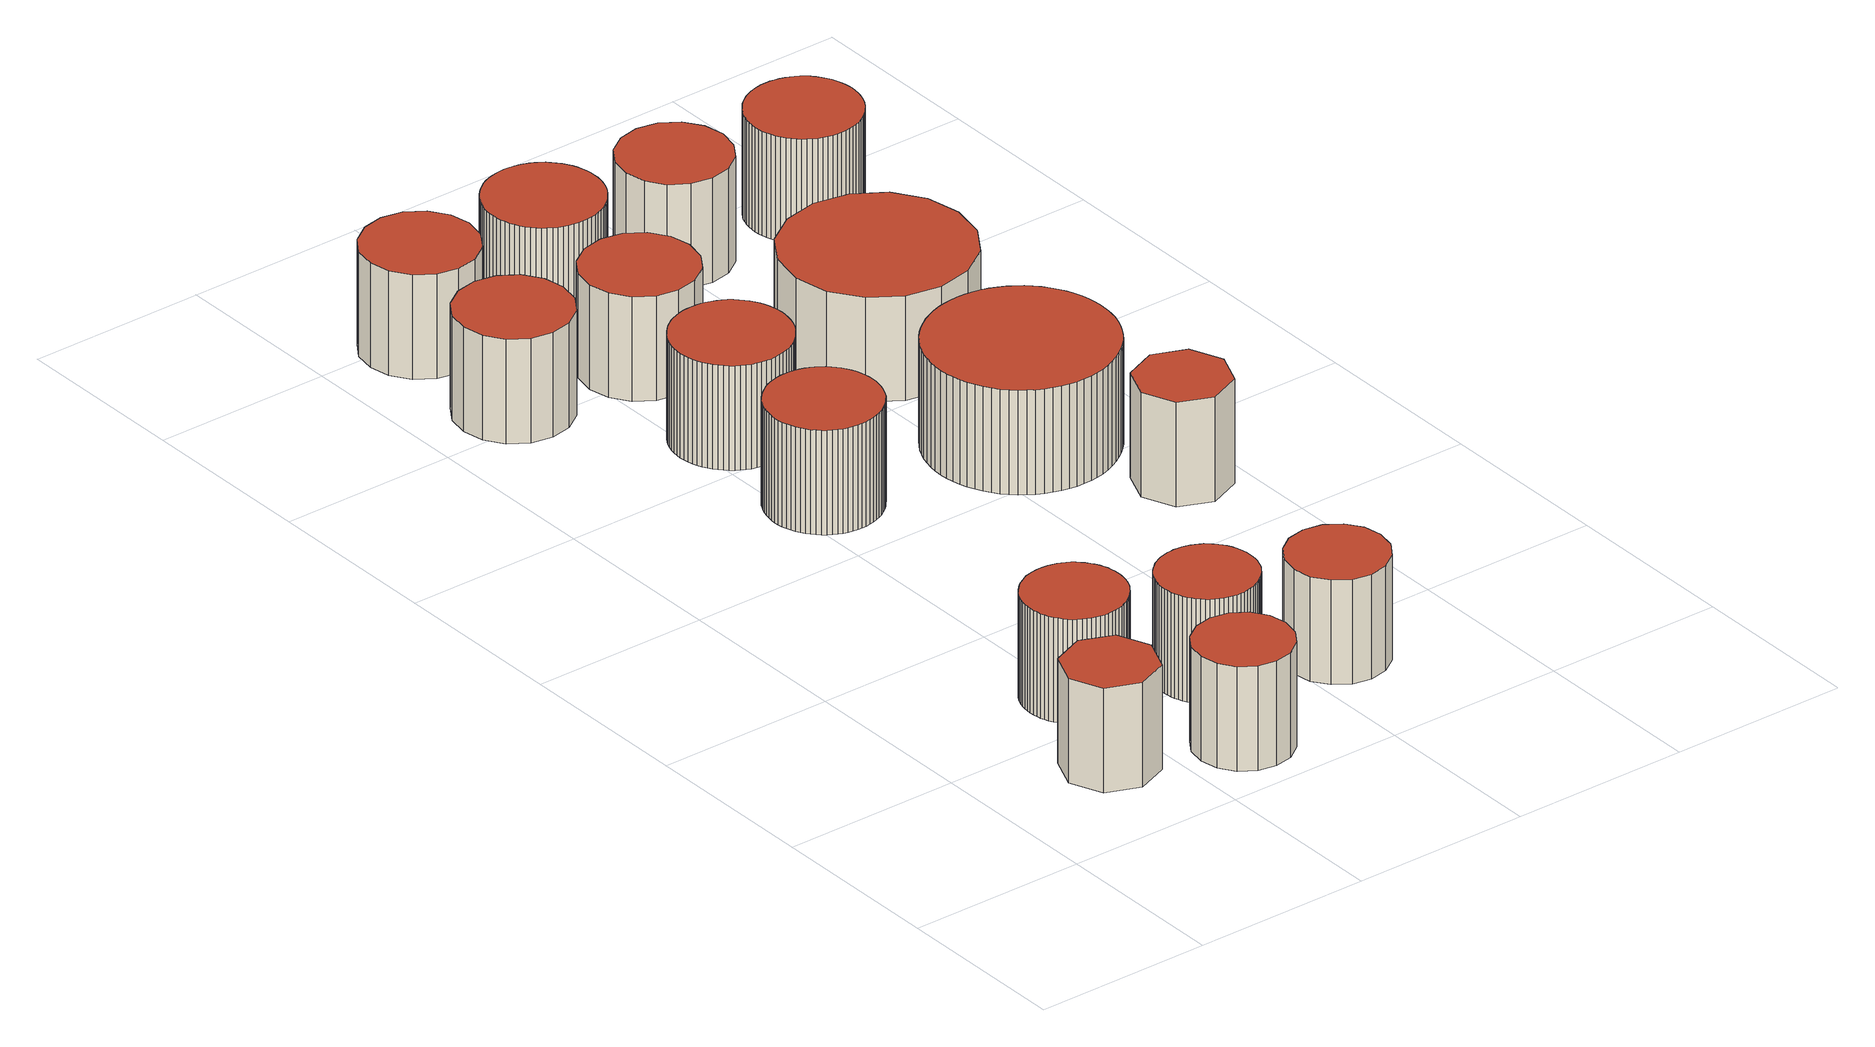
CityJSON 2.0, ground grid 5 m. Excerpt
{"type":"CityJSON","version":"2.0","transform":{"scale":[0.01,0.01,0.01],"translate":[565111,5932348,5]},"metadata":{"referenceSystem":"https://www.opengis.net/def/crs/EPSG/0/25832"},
"CityObjects":{
"building1":{"type":"Building","attributes":{"Gemeindeschluessel":"02000000","Geometrietyp2DReferenz":"3000","function":"51003_1205","roofType":"1000","measuredHeight":3},"geometry":[{"type":"MultiSurface","lod":"2","boundaries":[[[0,1,2,3,4,5,6,7]],[[8,9,10,11,12,13,14,15]],[[15,14,1,0]],[[14,13,2,1]],[[13,12,3,2]],[[12,11,4,3]],[[11,10,5,4]],[[10,9,6,5]],[[9,8,7,6]],[[8,15,0,7]]],"semantics":{"surfaces":[{"type":"GroundSurface"},{"type":"RoofSurface"},{"type":"WallSurface"}],"values":[0,1,2,2,2,2,2,2,2,2]}}]},
"building2":{"type":"Building","attributes":{"Gemeindeschluessel":"02000000","Geometrietyp2DReferenz":"3000","function":"51003_1205","roofType":"1000","measuredHeight":3},"geometry":[{"type":"MultiSurface","lod":"2","boundaries":[[[16,17,18,19,20,21,22,23,24,25,26,27,28,29,30,31,32,33,34,35,36,37,38,39,40,41,42,43,44,45,46,47,48,49,50,51,52,53,54,55,56,57,58,59,60,61,62,63,64,65,66,67,68,69,70,71,72,73,74,75,76,77,78,79,80,81,82,83,84,85,86,87]],[[88,89,90,91,92,93,94,95,96,97,98,99,100,101,102,103,104,105,106,107,108,109,110,111,112,113,114,115,116,117,118,119,120,121,122,123,124,125,126,127,128,129,130,131,132,133,134,135,136,137,138,139,140,141,142,143,144,145,146,147,148,149,150,151,152,153,154,155,156,157,158,159]],[[159,158,17,16]],[[158,157,18,17]],[[157,156,19,18]],[[156,155,20,19]],[[155,154,21,20]],[[154,153,22,21]],[[153,152,23,22]],[[152,151,24,23]],[[151,150,25,24]],[[150,149,26,25]],[[149,148,27,26]],[[148,147,28,27]],[[147,146,29,28]],[[146,145,30,29]],[[145,144,31,30]],[[144,143,32,31]],[[143,142,33,32]],[[142,141,34,33]],[[141,140,35,34]],[[140,139,36,35]],[[139,138,37,36]],[[138,137,38,37]],[[137,136,39,38]],[[136,135,40,39]],[[135,134,41,40]],[[134,133,42,41]],[[133,132,43,42]],[[132,131,44,43]],[[131,130,45,44]],[[130,129,46,45]],[[129,128,47,46]],[[128,127,48,47]],[[127,126,49,48]],[[126,125,50,49]],[[125,124,51,50]],[[124,123,52,51]],[[123,122,53,52]],[[122,121,54,53]],[[121,120,55,54]],[[120,119,56,55]],[[119,118,57,56]],[[118,117,58,57]],[[117,116,59,58]],[[116,115,60,59]],[[115,114,61,60]],[[114,113,62,61]],[[113,112,63,62]],[[112,111,64,63]],[[111,110,65,64]],[[110,109,66,65]],[[109,108,67,66]],[[108,107,68,67]],[[107,106,69,68]],[[106,105,70,69]],[[105,104,71,70]],[[104,103,72,71]],[[103,102,73,72]],[[102,101,74,73]],[[101,100,75,74]],[[100,99,76,75]],[[99,98,77,76]],[[98,97,78,77]],[[97,96,79,78]],[[96,95,80,79]],[[95,94,81,80]],[[94,93,82,81]],[[93,92,83,82]],[[92,91,84,83]],[[91,90,85,84]],[[90,89,86,85]],[[89,88,87,86]],[[88,159,16,87]]],"semantics":{"surfaces":[{"type":"GroundSurface"},{"type":"RoofSurface"},{"type":"WallSurface"}],"values":[0,1,2,2,2,2,2,2,2,2,2,2,2,2,2,2,2,2,2,2,2,2,2,2,2,2,2,2,2,2,2,2,2,2,2,2,2,2,2,2,2,2,2,2,2,2,2,2,2,2,2,2,2,2,2,2,2,2,2,2,2,2,2,2,2,2,2,2,2,2,2,2,2,2]}}]},
"building3":{"type":"Building","attributes":{"Gemeindeschluessel":"02000000","Geometrietyp2DReferenz":"3000","function":"51003_1205","roofType":"1000","measuredHeight":3},"geometry":[{"type":"MultiSurface","lod":"2","boundaries":[[[160,161,162,163,164,165,166,167,168,169,170,171,172,173,174,175]],[[176,177,178,179,180,181,182,183,184,185,186,187,188,189,190,191]],[[191,190,161,160]],[[190,189,162,161]],[[189,188,163,162]],[[188,187,164,163]],[[187,186,165,164]],[[186,185,166,165]],[[185,184,167,166]],[[184,183,168,167]],[[183,182,169,168]],[[182,181,170,169]],[[181,180,171,170]],[[180,179,172,171]],[[179,178,173,172]],[[178,177,174,173]],[[177,176,175,174]],[[176,191,160,175]]],"semantics":{"surfaces":[{"type":"GroundSurface"},{"type":"RoofSurface"},{"type":"WallSurface"}],"values":[0,1,2,2,2,2,2,2,2,2,2,2,2,2,2,2,2,2]}}]},
"building4":{"type":"Building","attributes":{"Gemeindeschluessel":"02000000","Geometrietyp2DReferenz":"3000","function":"51003_1205","roofType":"1000","measuredHeight":3},"geometry":[{"type":"MultiSurface","lod":"2","boundaries":[[[192,193,194,195,196,197,198,199,200,201,202,203,204,205,206,207,208,209,210,211,212,213,214,215,216,217,218,219,220,221,222,223,224,225,226,227,228,229,230,231,232,233,234,235,236,237,238,239,240,241,242,243,244,245,246,247,248,249,250,251,252,253,254,255,256,257,258,259,260,261,262,263]],[[264,265,266,267,268,269,270,271,272,273,274,275,276,277,278,279,280,281,282,283,284,285,286,287,288,289,290,291,292,293,294,295,296,297,298,299,300,301,302,303,304,305,306,307,308,309,310,311,312,313,314,315,316,317,318,319,320,321,322,323,324,325,326,327,328,329,330,331,332,333,334,335]],[[335,334,193,192]],[[334,333,194,193]],[[333,332,195,194]],[[332,331,196,195]],[[331,330,197,196]],[[330,329,198,197]],[[329,328,199,198]],[[328,327,200,199]],[[327,326,201,200]],[[326,325,202,201]],[[325,324,203,202]],[[324,323,204,203]],[[323,322,205,204]],[[322,321,206,205]],[[321,320,207,206]],[[320,319,208,207]],[[319,318,209,208]],[[318,317,210,209]],[[317,316,211,210]],[[316,315,212,211]],[[315,314,213,212]],[[314,313,214,213]],[[313,312,215,214]],[[312,311,216,215]],[[311,310,217,216]],[[310,309,218,217]],[[309,308,219,218]],[[308,307,220,219]],[[307,306,221,220]],[[306,305,222,221]],[[305,304,223,222]],[[304,303,224,223]],[[303,302,225,224]],[[302,301,226,225]],[[301,300,227,226]],[[300,299,228,227]],[[299,298,229,228]],[[298,297,230,229]],[[297,296,231,230]],[[296,295,232,231]],[[295,294,233,232]],[[294,293,234,233]],[[293,292,235,234]],[[292,291,236,235]],[[291,290,237,236]],[[290,289,238,237]],[[289,288,239,238]],[[288,287,240,239]],[[287,286,241,240]],[[286,285,242,241]],[[285,284,243,242]],[[284,283,244,243]],[[283,282,245,244]],[[282,281,246,245]],[[281,280,247,246]],[[280,279,248,247]],[[279,278,249,248]],[[278,277,250,249]],[[277,276,251,250]],[[276,275,252,251]],[[275,274,253,252]],[[274,273,254,253]],[[273,272,255,254]],[[272,271,256,255]],[[271,270,257,256]],[[270,269,258,257]],[[269,268,259,258]],[[268,267,260,259]],[[267,266,261,260]],[[266,265,262,261]],[[265,264,263,262]],[[264,335,192,263]]],"semantics":{"surfaces":[{"type":"GroundSurface"},{"type":"RoofSurface"},{"type":"WallSurface"}],"values":[0,1,2,2,2,2,2,2,2,2,2,2,2,2,2,2,2,2,2,2,2,2,2,2,2,2,2,2,2,2,2,2,2,2,2,2,2,2,2,2,2,2,2,2,2,2,2,2,2,2,2,2,2,2,2,2,2,2,2,2,2,2,2,2,2,2,2,2,2,2,2,2,2,2]}}]},
"building5":{"type":"Building","attributes":{"Gemeindeschluessel":"02000000","Geometrietyp2DReferenz":"3000","function":"51003_1205","roofType":"1000","measuredHeight":3},"geometry":[{"type":"MultiSurface","lod":"2","boundaries":[[[336,337,338,339,340,341,342,343,344,345,346,347,348,349,350,351]],[[352,353,354,355,356,357,358,359,360,361,362,363,364,365,366,367]],[[367,366,337,336]],[[366,365,338,337]],[[365,364,339,338]],[[364,363,340,339]],[[363,362,341,340]],[[362,361,342,341]],[[361,360,343,342]],[[360,359,344,343]],[[359,358,345,344]],[[358,357,346,345]],[[357,356,347,346]],[[356,355,348,347]],[[355,354,349,348]],[[354,353,350,349]],[[353,352,351,350]],[[352,367,336,351]]],"semantics":{"surfaces":[{"type":"GroundSurface"},{"type":"RoofSurface"},{"type":"WallSurface"}],"values":[0,1,2,2,2,2,2,2,2,2,2,2,2,2,2,2,2,2]}}]},
"building6":{"type":"Building","attributes":{"Gemeindeschluessel":"02000000","Geometrietyp2DReferenz":"3000","function":"51003_1205","roofType":"1000","measuredHeight":3},"geometry":[{"type":"MultiSurface","lod":"2","boundaries":[[[368,369,370,371,372,373,374,375,376,377,378,379,380,381,382,383,384,385,386,387,388,389,390,391,392,393,394,395,396,397,398,399,400,401,402,403,404,405,406,407,408,409,410,411,412,413,414,415,416,417,418,419,420,421,422,423,424,425,426,427,428,429,430,431,432,433,434,435,436,437,438,439]],[[440,441,442,443,444,445,446,447,448,449,450,451,452,453,454,455,456,457,458,459,460,461,462,463,464,465,466,467,468,469,470,471,472,473,474,475,476,477,478,479,480,481,482,483,484,485,486,487,488,489,490,491,492,493,494,495,496,497,498,499,500,501,502,503,504,505,506,507,508,509,510,511]],[[511,510,369,368]],[[510,509,370,369]],[[509,508,371,370]],[[508,507,372,371]],[[507,506,373,372]],[[506,505,374,373]],[[505,504,375,374]],[[504,503,376,375]],[[503,502,377,376]],[[502,501,378,377]],[[501,500,379,378]],[[500,499,380,379]],[[499,498,381,380]],[[498,497,382,381]],[[497,496,383,382]],[[496,495,384,383]],[[495,494,385,384]],[[494,493,386,385]],[[493,492,387,386]],[[492,491,388,387]],[[491,490,389,388]],[[490,489,390,389]],[[489,488,391,390]],[[488,487,392,391]],[[487,486,393,392]],[[486,485,394,393]],[[485,484,395,394]],[[484,483,396,395]],[[483,482,397,396]],[[482,481,398,397]],[[481,480,399,398]],[[480,479,400,399]],[[479,478,401,400]],[[478,477,402,401]],[[477,476,403,402]],[[476,475,404,403]],[[475,474,405,404]],[[474,473,406,405]],[[473,472,407,406]],[[472,471,408,407]],[[471,470,409,408]],[[470,469,410,409]],[[469,468,411,410]],[[468,467,412,411]],[[467,466,413,412]],[[466,465,414,413]],[[465,464,415,414]],[[464,463,416,415]],[[463,462,417,416]],[[462,461,418,417]],[[461,460,419,418]],[[460,459,420,419]],[[459,458,421,420]],[[458,457,422,421]],[[457,456,423,422]],[[456,455,424,423]],[[455,454,425,424]],[[454,453,426,425]],[[453,452,427,426]],[[452,451,428,427]],[[451,450,429,428]],[[450,449,430,429]],[[449,448,431,430]],[[448,447,432,431]],[[447,446,433,432]],[[446,445,434,433]],[[445,444,435,434]],[[444,443,436,435]],[[443,442,437,436]],[[442,441,438,437]],[[441,440,439,438]],[[440,511,368,439]]],"semantics":{"surfaces":[{"type":"GroundSurface"},{"type":"RoofSurface"},{"type":"WallSurface"}],"values":[0,1,2,2,2,2,2,2,2,2,2,2,2,2,2,2,2,2,2,2,2,2,2,2,2,2,2,2,2,2,2,2,2,2,2,2,2,2,2,2,2,2,2,2,2,2,2,2,2,2,2,2,2,2,2,2,2,2,2,2,2,2,2,2,2,2,2,2,2,2,2,2,2,2]}}]},
"building7":{"type":"Building","attributes":{"Gemeindeschluessel":"02000000","Geometrietyp2DReferenz":"3000","function":"51003_1205","roofType":"1000","measuredHeight":3},"geometry":[{"type":"MultiSurface","lod":"2","boundaries":[[[512,513,514,515,516,517,518,519,520,521,522,523,524,525,526,527]],[[528,529,530,531,532,533,534,535,536,537,538,539,540,541,542,543]],[[543,542,513,512]],[[542,541,514,513]],[[541,540,515,514]],[[540,539,516,515]],[[539,538,517,516]],[[538,537,518,517]],[[537,536,519,518]],[[536,535,520,519]],[[535,534,521,520]],[[534,533,522,521]],[[533,532,523,522]],[[532,531,524,523]],[[531,530,525,524]],[[530,529,526,525]],[[529,528,527,526]],[[528,543,512,527]]],"semantics":{"surfaces":[{"type":"GroundSurface"},{"type":"RoofSurface"},{"type":"WallSurface"}],"values":[0,1,2,2,2,2,2,2,2,2,2,2,2,2,2,2,2,2]}}]},
"building8":{"type":"Building","attributes":{"Gemeindeschluessel":"02000000","Geometrietyp2DReferenz":"3000","function":"51003_1205","roofType":"1000","measuredHeight":3},"geometry":[{"type":"MultiSurface","lod":"2","boundaries":[[[544,545,546,547,548,549,550,551,552,553,554,555,556,557,558,559,560,561,562,563,564,565,566,567,568,569,570,571,572,573,574,575,576,577,578,579,580,581,582,583,584,585,586,587,588,589,590,591,592,593,594,595,596,597,598,599,600,601,602,603,604,605,606,607,608,609,610,611,612,613,614,615]],[[616,617,618,619,620,621,622,623,624,625,626,627,628,629,630,631,632,633,634,635,636,637,638,639,640,641,642,643,644,645,646,647,648,649,650,651,652,653,654,655,656,657,658,659,660,661,662,663,664,665,666,667,668,669,670,671,672,673,674,675,676,677,678,679,680,681,682,683,684,685,686,687]],[[687,686,545,544]],[[686,685,546,545]],[[685,684,547,546]],[[684,683,548,547]],[[683,682,549,548]],[[682,681,550,549]],[[681,680,551,550]],[[680,679,552,551]],[[679,678,553,552]],[[678,677,554,553]],[[677,676,555,554]],[[676,675,556,555]],[[675,674,557,556]],[[674,673,558,557]],[[673,672,559,558]],[[672,671,560,559]],[[671,670,561,560]],[[670,669,562,561]],[[669,668,563,562]],[[668,667,564,563]],[[667,666,565,564]],[[666,665,566,565]],[[665,664,567,566]],[[664,663,568,567]],[[663,662,569,568]],[[662,661,570,569]],[[661,660,571,570]],[[660,659,572,571]],[[659,658,573,572]],[[658,657,574,573]],[[657,656,575,574]],[[656,655,576,575]],[[655,654,577,576]],[[654,653,578,577]],[[653,652,579,578]],[[652,651,580,579]],[[651,650,581,580]],[[650,649,582,581]],[[649,648,583,582]],[[648,647,584,583]],[[647,646,585,584]],[[646,645,586,585]],[[645,644,587,586]],[[644,643,588,587]],[[643,642,589,588]],[[642,641,590,589]],[[641,640,591,590]],[[640,639,592,591]],[[639,638,593,592]],[[638,637,594,593]],[[637,636,595,594]],[[636,635,596,595]],[[635,634,597,596]],[[634,633,598,597]],[[633,632,599,598]],[[632,631,600,599]],[[631,630,601,600]],[[630,629,602,601]],[[629,628,603,602]],[[628,627,604,603]],[[627,626,605,604]],[[626,625,606,605]],[[625,624,607,606]],[[624,623,608,607]],[[623,622,609,608]],[[622,621,610,609]],[[621,620,611,610]],[[620,619,612,611]],[[619,618,613,612]],[[618,617,614,613]],[[617,616,615,614]],[[616,687,544,615]]],"semantics":{"surfaces":[{"type":"GroundSurface"},{"type":"RoofSurface"},{"type":"WallSurface"}],"values":[0,1,2,2,2,2,2,2,2,2,2,2,2,2,2,2,2,2,2,2,2,2,2,2,2,2,2,2,2,2,2,2,2,2,2,2,2,2,2,2,2,2,2,2,2,2,2,2,2,2,2,2,2,2,2,2,2,2,2,2,2,2,2,2,2,2,2,2,2,2,2,2,2,2]}}]},
"building9":{"type":"Building","attributes":{"Gemeindeschluessel":"02000000","Geometrietyp2DReferenz":"3000","function":"51003_1205","roofType":"1000","measuredHeight":3},"geometry":[{"type":"MultiSurface","lod":"2","boundaries":[[[688,689,690,691,692,693,694,695,696,697,698,699,700,701,702,703]],[[704,705,706,707,708,709,710,711,712,713,714,715,716,717,718,719]],[[719,718,689,688]],[[718,717,690,689]],[[717,716,691,690]],[[716,715,692,691]],[[715,714,693,692]],[[714,713,694,693]],[[713,712,695,694]],[[712,711,696,695]],[[711,710,697,696]],[[710,709,698,697]],[[709,708,699,698]],[[708,707,700,699]],[[707,706,701,700]],[[706,705,702,701]],[[705,704,703,702]],[[704,719,688,703]]],"semantics":{"surfaces":[{"type":"GroundSurface"},{"type":"RoofSurface"},{"type":"WallSurface"}],"values":[0,1,2,2,2,2,2,2,2,2,2,2,2,2,2,2,2,2]}}]},
"building10":{"type":"Building","attributes":{"Gemeindeschluessel":"02000000","Geometrietyp2DReferenz":"3000","function":"51003_1205","roofType":"1000","measuredHeight":3},"geometry":[{"type":"MultiSurface","lod":"2","boundaries":[[[720,721,722,723,724,725,726,727,728,729,730,731,732,733,734,735]],[[736,737,738,739,740,741,742,743,744,745,746,747,748,749,750,751]],[[751,750,721,720]],[[750,749,722,721]],[[749,748,723,722]],[[748,747,724,723]],[[747,746,725,724]],[[746,745,726,725]],[[745,744,727,726]],[[744,743,728,727]],[[743,742,729,728]],[[742,741,730,729]],[[741,740,731,730]],[[740,739,732,731]],[[739,738,733,732]],[[738,737,734,733]],[[737,736,735,734]],[[736,751,720,735]]],"semantics":{"surfaces":[{"type":"GroundSurface"},{"type":"RoofSurface"},{"type":"WallSurface"}],"values":[0,1,2,2,2,2,2,2,2,2,2,2,2,2,2,2,2,2]}}]},
"building11":{"type":"Building","attributes":{"Gemeindeschluessel":"02000000","Geometrietyp2DReferenz":"3000","function":"51003_1205","roofType":"1000","measuredHeight":3},"geometry":[{"type":"MultiSurface","lod":"2","boundaries":[[[752,753,754,755,756,757,758,759,760,761,762,763,764,765,766,767,768,769,770,771,772,773,774,775,776,777,778,779,780,781,782,783,784,785,786,787,788,789,790,791,792,793,794,795,796,797,798,799,800,801,802,803,804,805,806,807,808,809,810,811,812,813,814,815,816,817,818,819,820,821,822,823]],[[824,825,826,827,828,829,830,831,832,833,834,835,836,837,838,839,840,841,842,843,844,845,846,847,848,849,850,851,852,853,854,855,856,857,858,859,860,861,862,863,864,865,866,867,868,869,870,871,872,873,874,875,876,877,878,879,880,881,882,883,884,885,886,887,888,889,890,891,892,893,894,895]],[[895,894,753,752]],[[894,893,754,753]],[[893,892,755,754]],[[892,891,756,755]],[[891,890,757,756]],[[890,889,758,757]],[[889,888,759,758]],[[888,887,760,759]],[[887,886,761,760]],[[886,885,762,761]],[[885,884,763,762]],[[884,883,764,763]],[[883,882,765,764]],[[882,881,766,765]],[[881,880,767,766]],[[880,879,768,767]],[[879,878,769,768]],[[878,877,770,769]],[[877,876,771,770]],[[876,875,772,771]],[[875,874,773,772]],[[874,873,774,773]],[[873,872,775,774]],[[872,871,776,775]],[[871,870,777,776]],[[870,869,778,777]],[[869,868,779,778]],[[868,867,780,779]],[[867,866,781,780]],[[866,865,782,781]],[[865,864,783,782]],[[864,863,784,783]],[[863,862,785,784]],[[862,861,786,785]],[[861,860,787,786]],[[860,859,788,787]],[[859,858,789,788]],[[858,857,790,789]],[[857,856,791,790]],[[856,855,792,791]],[[855,854,793,792]],[[854,853,794,793]],[[853,852,795,794]],[[852,851,796,795]],[[851,850,797,796]],[[850,849,798,797]],[[849,848,799,798]],[[848,847,800,799]],[[847,846,801,800]],[[846,845,802,801]],[[845,844,803,802]],[[844,843,804,803]],[[843,842,805,804]],[[842,841,806,805]],[[841,840,807,806]],[[840,839,808,807]],[[839,838,809,808]],[[838,837,810,809]],[[837,836,811,810]],[[836,835,812,811]],[[835,834,813,812]],[[834,833,814,813]],[[833,832,815,814]],[[832,831,816,815]],[[831,830,817,816]],[[830,829,818,817]],[[829,828,819,818]],[[828,827,820,819]],[[827,826,821,820]],[[826,825,822,821]],[[825,824,823,822]],[[824,895,752,823]]],"semantics":{"surfaces":[{"type":"GroundSurface"},{"type":"RoofSurface"},{"type":"WallSurface"}],"values":[0,1,2,2,2,2,2,2,2,2,2,2,2,2,2,2,2,2,2,2,2,2,2,2,2,2,2,2,2,2,2,2,2,2,2,2,2,2,2,2,2,2,2,2,2,2,2,2,2,2,2,2,2,2,2,2,2,2,2,2,2,2,2,2,2,2,2,2,2,2,2,2,2,2]}}]},
"building12":{"type":"Building","attributes":{"Gemeindeschluessel":"02000000","Geometrietyp2DReferenz":"3000","function":"51003_1205","roofType":"1000","measuredHeight":3},"geometry":[{"type":"MultiSurface","lod":"2","boundaries":[[[896,897,898,899,900,901,902,903,904,905,906,907,908,909,910,911,912,913,914,915,916,917,918,919,920,921,922,923,924,925,926,927,928,929,930,931,932,933,934,935,936,937,938,939,940,941,942,943,944,945,946,947,948,949,950,951,952,953,954,955,956,957,958,959,960,961,962,963,964,965,966,967]],[[968,969,970,971,972,973,974,975,976,977,978,979,980,981,982,983,984,985,986,987,988,989,990,991,992,993,994,995,996,997,998,999,1000,1001,1002,1003,1004,1005,1006,1007,1008,1009,1010,1011,1012,1013,1014,1015,1016,1017,1018,1019,1020,1021,1022,1023,1024,1025,1026,1027,1028,1029,1030,1031,1032,1033,1034,1035,1036,1037,1038,1039]],[[1039,1038,897,896]],[[1038,1037,898,897]],[[1037,1036,899,898]],[[1036,1035,900,899]],[[1035,1034,901,900]],[[1034,1033,902,901]],[[1033,1032,903,902]],[[1032,1031,904,903]],[[1031,1030,905,904]],[[1030,1029,906,905]],[[1029,1028,907,906]],[[1028,1027,908,907]],[[1027,1026,909,908]],[[1026,1025,910,909]],[[1025,1024,911,910]],[[1024,1023,912,911]],[[1023,1022,913,912]],[[1022,1021,914,913]],[[1021,1020,915,914]],[[1020,1019,916,915]],[[1019,1018,917,916]],[[1018,1017,918,917]],[[1017,1016,919,918]],[[1016,1015,920,919]],[[1015,1014,921,920]],[[1014,1013,922,921]],[[1013,1012,923,922]],[[1012,1011,924,923]],[[1011,1010,925,924]],[[1010,1009,926,925]],[[1009,1008,927,926]],[[1008,1007,928,927]],[[1007,1006,929,928]],[[1006,1005,930,929]],[[1005,1004,931,930]],[[1004,1003,932,931]],[[1003,1002,933,932]],[[1002,1001,934,933]],[[1001,1000,935,934]],[[1000,999,936,935]],[[999,998,937,936]],[[998,997,938,937]],[[997,996,939,938]],[[996,995,940,939]],[[995,994,941,940]],[[994,993,942,941]],[[993,992,943,942]],[[992,991,944,943]],[[991,990,945,944]],[[990,989,946,945]],[[989,988,947,946]],[[988,987,948,947]],[[987,986,949,948]],[[986,985,950,949]],[[985,984,951,950]],[[984,983,952,951]],[[983,982,953,952]],[[982,981,954,953]],[[981,980,955,954]],[[980,979,956,955]],[[979,978,957,956]],[[978,977,958,957]],[[977,976,959,958]],[[976,975,960,959]],[[975,974,961,960]],[[974,973,962,961]],[[973,972,963,962]],[[972,971,964,963]],[[971,970,965,964]],[[970,969,966,965]],[[969,968,967,966]],[[968,1039,896,967]]],"semantics":{"surfaces":[{"type":"GroundSurface"},{"type":"RoofSurface"},{"type":"WallSurface"}],"values":[0,1,2,2,2,2,2,2,2,2,2,2,2,2,2,2,2,2,2,2,2,2,2,2,2,2,2,2,2,2,2,2,2,2,2,2,2,2,2,2,2,2,2,2,2,2,2,2,2,2,2,2,2,2,2,2,2,2,2,2,2,2,2,2,2,2,2,2,2,2,2,2,2,2]}}]},
"building13":{"type":"Building","attributes":{"Gemeindeschluessel":"02000000","Geometrietyp2DReferenz":"3000","function":"51003_1205","roofType":"1000","measuredHeight":3},"geometry":[{"type":"MultiSurface","lod":"2","boundaries":[[[1040,1041,1042,1043,1044,1045,1046,1047]],[[1048,1049,1050,1051,1052,1053,1054,1055]],[[1055,1054,1041,1040]],[[1054,1053,1042,1041]],[[1053,1052,1043,1042]],[[1052,1051,1044,1043]],[[1051,1050,1045,1044]],[[1050,1049,1046,1045]],[[1049,1048,1047,1046]],[[1048,1055,1040,1047]]],"semantics":{"surfaces":[{"type":"GroundSurface"},{"type":"RoofSurface"},{"type":"WallSurface"}],"values":[0,1,2,2,2,2,2,2,2,2]}}]},
"building14":{"type":"Building","attributes":{"Gemeindeschluessel":"02000000","Geometrietyp2DReferenz":"3000","function":"51003_1205","roofType":"1000","measuredHeight":3},"geometry":[{"type":"MultiSurface","lod":"2","boundaries":[[[1056,1057,1058,1059,1060,1061,1062,1063,1064,1065,1066,1067,1068,1069,1070,1071]],[[1072,1073,1074,1075,1076,1077,1078,1079,1080,1081,1082,1083,1084,1085,1086,1087]],[[1087,1086,1057,1056]],[[1086,1085,1058,1057]],[[1085,1084,1059,1058]],[[1084,1083,1060,1059]],[[1083,1082,1061,1060]],[[1082,1081,1062,1061]],[[1081,1080,1063,1062]],[[1080,1079,1064,1063]],[[1079,1078,1065,1064]],[[1078,1077,1066,1065]],[[1077,1076,1067,1066]],[[1076,1075,1068,1067]],[[1075,1074,1069,1068]],[[1074,1073,1070,1069]],[[1073,1072,1071,1070]],[[1072,1087,1056,1071]]],"semantics":{"surfaces":[{"type":"GroundSurface"},{"type":"RoofSurface"},{"type":"WallSurface"}],"values":[0,1,2,2,2,2,2,2,2,2,2,2,2,2,2,2,2,2]}}]},
"building15":{"type":"Building","attributes":{"Gemeindeschluessel":"02000000","Geometrietyp2DReferenz":"3000","function":"51003_1205","roofType":"1000","measuredHeight":3},"geometry":[{"type":"MultiSurface","lod":"2","boundaries":[[[1088,1089,1090,1091,1092,1093,1094,1095,1096,1097,1098,1099,1100,1101,1102,1103]],[[1104,1105,1106,1107,1108,1109,1110,1111,1112,1113,1114,1115,1116,1117,1118,1119]],[[1119,1118,1089,1088]],[[1118,1117,1090,1089]],[[1117,1116,1091,1090]],[[1116,1115,1092,1091]],[[1115,1114,1093,1092]],[[1114,1113,1094,1093]],[[1113,1112,1095,1094]],[[1112,1111,1096,1095]],[[1111,1110,1097,1096]],[[1110,1109,1098,1097]],[[1109,1108,1099,1098]],[[1108,1107,1100,1099]],[[1107,1106,1101,1100]],[[1106,1105,1102,1101]],[[1105,1104,1103,1102]],[[1104,1119,1088,1103]]],"semantics":{"surfaces":[{"type":"GroundSurface"},{"type":"RoofSurface"},{"type":"WallSurface"}],"values":[0,1,2,2,2,2,2,2,2,2,2,2,2,2,2,2,2,2]}}]},
"building16":{"type":"Building","attributes":{"Gemeindeschluessel":"02000000","Geometrietyp2DReferenz":"3000","function":"51003_1205","roofType":"1000","measuredHeight":3},"geometry":[{"type":"MultiSurface","lod":"2","boundaries":[[[1120,1121,1122,1123,1124,1125,1126,1127,1128,1129,1130,1131,1132,1133,1134,1135,1136,1137,1138,1139,1140,1141,1142,1143,1144,1145,1146,1147,1148,1149,1150,1151,1152,1153,1154,1155,1156,1157,1158,1159,1160,1161,1162,1163,1164,1165,1166,1167,1168,1169,1170,1171,1172,1173,1174,1175,1176,1177,1178,1179,1180,1181,1182,1183,1184,1185,1186,1187,1188,1189,1190,1191]],[[1192,1193,1194,1195,1196,1197,1198,1199,1200,1201,1202,1203,1204,1205,1206,1207,1208,1209,1210,1211,1212,1213,1214,1215,1216,1217,1218,1219,1220,1221,1222,1223,1224,1225,1226,1227,1228,1229,1230,1231,1232,1233,1234,1235,1236,1237,1238,1239,1240,1241,1242,1243,1244,1245,1246,1247,1248,1249,1250,1251,1252,1253,1254,1255,1256,1257,1258,1259,1260,1261,1262,1263]],[[1263,1262,1121,1120]],[[1262,1261,1122,1121]],[[1261,1260,1123,1122]],[[1260,1259,1124,1123]],[[1259,1258,1125,1124]],[[1258,1257,1126,1125]],[[1257,1256,1127,1126]],[[1256,1255,1128,1127]],[[1255,1254,1129,1128]],[[1254,1253,1130,1129]],[[1253,1252,1131,1130]],[[1252,1251,1132,1131]],[[1251,1250,1133,1132]],[[1250,1249,1134,1133]],[[1249,1248,1135,1134]],[[1248,1247,1136,1135]],[[1247,1246,1137,1136]],[[1246,1245,1138,1137]],[[1245,1244,1139,1138]],[[1244,1243,1140,1139]],[[1243,1242,1141,1140]],[[1242,1241,1142,1141]],[[1241,1240,1143,1142]],[[1240,1239,1144,1143]],[[1239,1238,1145,1144]],[[1238,1237,1146,1145]],[[1237,1236,1147,1146]],[[1236,1235,1148,1147]],[[1235,1234,1149,1148]],[[1234,1233,1150,1149]],[[1233,1232,1151,1150]],[[1232,1231,1152,1151]],[[1231,1230,1153,1152]],[[1230,1229,1154,1153]],[[1229,1228,1155,1154]],[[1228,1227,1156,1155]],[[1227,1226,1157,1156]],[[1226,1225,1158,1157]],[[1225,1224,1159,1158]],[[1224,1223,1160,1159]],[[1223,1222,1161,1160]],[[1222,1221,1162,1161]],[[1221,1220,1163,1162]],[[1220,1219,1164,1163]],[[1219,1218,1165,1164]],[[1218,1217,1166,1165]],[[1217,1216,1167,1166]],[[1216,1215,1168,1167]],[[1215,1214,1169,1168]],[[1214,1213,1170,1169]],[[1213,1212,1171,1170]],[[1212,1211,1172,1171]],[[1211,1210,1173,1172]],[[1210,1209,1174,1173]],[[1209,1208,1175,1174]],[[1208,1207,1176,1175]],[[1207,1206,1177,1176]],[[1206,1205,1178,1177]],[[1205,1204,1179,1178]],[[1204,1203,1180,1179]],[[1203,1202,1181,1180]],[[1202,1201,1182,1181]],[[1201,1200,1183,1182]],[[1200,1199,1184,1183]],[[1199,1198,1185,1184]],[[1198,1197,1186,1185]],[[1197,1196,1187,1186]],[[1196,1195,1188,1187]],[[1195,1194,1189,1188]],[[1194,1193,1190,1189]],[[1193,1192,1191,1190]],[[1192,1263,1120,1191]]],"semantics":{"surfaces":[{"type":"GroundSurface"},{"type":"RoofSurface"},{"type":"WallSurface"}],"values":[0,1,2,2,2,2,2,2,2,2,2,2,2,2,2,2,2,2,2,2,2,2,2,2,2,2,2,2,2,2,2,2,2,2,2,2,2,2,2,2,2,2,2,2,2,2,2,2,2,2,2,2,2,2,2,2,2,2,2,2,2,2,2,2,2,2,2,2,2,2,2,2,2,2]}}]}
},
"vertices":[
[359,449,4],[450,411,4],[488,319,4],[450,228,4],[359,190,4],[267,228,4],[229,319,4],[267,411,4],[267,411,304],[229,319,304],[267,228,304],[359,190,304],[450,228,304],[488,319,304],[450,411,304],[359,449,304],
[497,775,8],[509,774,8],[521,773,8],[533,770,8],[545,767,8],[556,762,8],[567,756,8],[577,750,8],[586,743,8],[595,734,8],[603,726,8],[610,716,8],[617,706,8],[623,695,8],[627,684,8],[631,673,8],[633,661,8],[635,649,8],[635,637,8],[635,625,8],[633,613,8],[631,601,8],[627,590,8],[623,579,8],[617,568,8],[610,558,8],[603,548,8],[595,539,8],[586,531,8],[577,524,8],[567,517,8],[556,512,8],[545,507,8],[533,504,8],[521,501,8],[509,499,8],[497,499,8],[485,499,8],[473,501,8],[462,504,8],[450,507,8],[439,512,8],[429,517,8],[418,524,8],[409,531,8],[400,539,8],[392,548,8],[384,558,8],[378,568,8],[372,579,8],[368,590,8],[364,601,8],[362,613,8],[360,625,8],[359,637,8],[360,649,8],[362,661,8],[364,673,8],[368,684,8],[372,695,8],[378,706,8],[384,716,8],[392,726,8],[400,734,8],[409,743,8],[418,750,8],[429,756,8],[439,762,8],[450,767,8],[462,770,8],[473,773,8],[485,774,8],[485,774,308],[473,773,308],[462,770,308],[450,767,308],[439,762,308],[429,756,308],[418,750,308],[409,743,308],[400,734,308],[392,726,308],[384,716,308],[378,706,308],[372,695,308],[368,684,308],[364,673,308],[362,661,308],[360,649,308],[359,637,308],[360,625,308],[362,613,308],[364,601,308],[368,590,308],[372,579,308],[378,568,308],[384,558,308],[392,548,308],[400,539,308],[409,531,308],[418,524,308],[429,517,308],[439,512,308],[450,507,308],[462,504,308],[473,501,308],[485,499,308],[497,499,308],[509,499,308],[521,501,308],[533,504,308],[545,507,308],[556,512,308],[567,517,308],[577,524,308],[586,531,308],[595,539,308],[603,548,308],[610,558,308],[617,568,308],[623,579,308],[627,590,308],[631,601,308],[633,613,308],[635,625,308],[635,637,308],[635,649,308],[633,661,308],[631,673,308],[627,684,308],[623,695,308],[617,706,308],[610,716,308],[603,726,308],[595,734,308],[586,743,308],[577,750,308],[567,756,308],[556,762,308],[545,767,308],[533,770,308],[521,773,308],[509,774,308],[497,775,308],
[682,331,5],[733,321,5],[776,292,5],[805,249,5],[815,198,5],[805,147,5],[776,104,5],[733,75,5],[682,65,5],[631,75,5],[588,104,5],[559,147,5],[549,198,5],[559,249,5],[588,292,5],[631,321,5],[631,321,305],[588,292,305],[559,249,305],[549,198,305],[559,147,305],[588,104,305],[631,75,305],[682,65,305],[733,75,305],[776,104,305],[805,147,305],[815,198,305],[805,249,305],[776,292,305],[733,321,305],[682,331,305],
[814,643,6],[826,642,6],[838,641,6],[849,638,6],[860,635,6],[871,630,6],[881,625,6],[891,619,6],[901,611,6],[909,603,6],[917,595,6],[924,586,6],[930,576,6],[936,565,6],[940,554,6],[944,543,6],[946,532,6],[948,520,6],[948,508,6],[948,497,6],[946,485,6],[944,474,6],[940,463,6],[936,452,6],[930,441,6],[924,432,6],[917,422,6],[909,414,6],[900,406,6],[891,399,6],[881,392,6],[871,387,6],[860,382,6],[849,379,6],[837,376,6],[826,375,6],[814,374,6],[802,375,6],[791,376,6],[779,379,6],[768,382,6],[757,387,6],[747,392,6],[737,399,6],[728,406,6],[719,414,6],[711,422,6],[704,432,6],[698,442,6],[692,452,6],[688,463,6],[684,474,6],[682,485,6],[680,497,6],[680,509,6],[680,520,6],[682,532,6],[684,543,6],[688,554,6],[693,565,6],[698,576,6],[704,586,6],[711,595,6],[719,604,6],[728,611,6],[737,619,6],[747,625,6],[757,630,6],[768,635,6],[779,638,6],[791,641,6],[803,642,6],[803,642,306],[791,641,306],[779,638,306],[768,635,306],[757,630,306],[747,625,306],[737,619,306],[728,611,306],[719,604,306],[711,595,306],[704,586,306],[698,576,306],[693,565,306],[688,554,306],[684,543,306],[682,532,306],[680,520,306],[680,509,306],[680,497,306],[682,485,306],[684,474,306],[688,463,306],[692,452,306],[698,442,306],[704,432,306],[711,422,306],[719,414,306],[728,406,306],[737,399,306],[747,392,306],[757,387,306],[768,382,306],[779,379,306],[791,376,306],[802,375,306],[814,374,306],[826,375,306],[837,376,306],[849,379,306],[860,382,306],[871,387,306],[881,392,306],[891,399,306],[900,406,306],[909,414,306],[917,422,306],[924,432,306],[930,441,306],[936,452,306],[940,463,306],[944,474,306],[946,485,306],[948,497,306],[948,508,306],[948,520,306],[946,532,306],[944,543,306],[940,554,306],[936,565,306],[930,576,306],[924,586,306],[917,595,306],[909,603,306],[901,611,306],[891,619,306],[881,625,306],[871,630,306],[860,635,306],[849,638,306],[838,641,306],[826,642,306],[814,643,306],
[225,2679,43],[285,2667,43],[336,2633,43],[370,2582,43],[382,2522,43],[370,2461,43],[336,2410,43],[285,2376,43],[225,2364,43],[165,2376,43],[114,2410,43],[80,2461,43],[68,2522,43],[80,2582,43],[114,2633,43],[165,2667,43],[165,2667,343],[114,2633,343],[80,2582,343],[68,2522,343],[80,2461,343],[114,2410,343],[165,2376,343],[225,2364,343],[285,2376,343],[336,2410,343],[370,2461,343],[382,2522,343],[370,2582,343],[336,2633,343],[285,2667,343],[225,2679,343],
[572,1881,23],[585,1881,23],[599,1879,23],[612,1876,23],[625,1872,23],[637,1867,23],[649,1861,23],[660,1853,23],[671,1845,23],[681,1836,23],[690,1826,23],[698,1816,23],[705,1804,23],[711,1792,23],[717,1780,23],[720,1767,23],[723,1754,23],[725,1741,23],[726,1727,23],[725,1714,23],[723,1701,23],[720,1688,23],[716,1675,23],[711,1662,23],[705,1651,23],[698,1639,23],[690,1629,23],[681,1619,23],[671,1610,23],[660,1602,23],[649,1594,23],[637,1588,23],[625,1583,23],[612,1579,23],[599,1576,23],[585,1574,23],[572,1574,23],[559,1574,23],[545,1576,23],[532,1579,23],[519,1583,23],[507,1588,23],[495,1594,23],[484,1602,23],[473,1610,23],[463,1619,23],[454,1629,23],[446,1639,23],[439,1651,23],[433,1662,23],[428,1675,23],[424,1688,23],[421,1701,23],[419,1714,23],[418,1728,23],[419,1741,23],[421,1754,23],[424,1767,23],[428,1780,23],[433,1792,23],[439,1804,23],[446,1816,23],[454,1826,23],[463,1836,23],[473,1845,23],[484,1853,23],[495,1861,23],[507,1867,23],[519,1872,23],[532,1876,23],[545,1879,23],[559,1881,23],[559,1881,323],[545,1879,323],[532,1876,323],[519,1872,323],[507,1867,323],[495,1861,323],[484,1853,323],[473,1845,323],[463,1836,323],[454,1826,323],[446,1816,323],[439,1804,323],[433,1792,323],[428,1780,323],[424,1767,323],[421,1754,323],[419,1741,323],[418,1728,323],[419,1714,323],[421,1701,323],[424,1688,323],[428,1675,323],[433,1662,323],[439,1651,323],[446,1639,323],[454,1629,323],[463,1619,323],[473,1610,323],[484,1602,323],[495,1594,323],[507,1588,323],[519,1583,323],[532,1579,323],[545,1576,323],[559,1574,323],[572,1574,323],[585,1574,323],[599,1576,323],[612,1579,323],[625,1583,323],[637,1588,323],[649,1594,323],[660,1602,323],[671,1610,323],[681,1619,323],[690,1629,323],[698,1639,323],[705,1651,323],[711,1662,323],[716,1675,323],[720,1688,323],[723,1701,323],[725,1714,323],[726,1727,323],[725,1741,323],[723,1754,323],[720,1767,323],[717,1780,323],[711,1792,323],[705,1804,323],[698,1816,323],[690,1826,323],[681,1836,323],[671,1845,323],[660,1853,323],[649,1861,323],[637,1867,323],[625,1872,323],[612,1876,323],[599,1879,323],[585,1881,323],[572,1881,323],
[235,3063,43],[295,3051,43],[345,3017,43],[379,2967,43],[391,2907,43],[379,2848,43],[345,2797,43],[295,2763,43],[235,2752,43],[176,2763,43],[125,2797,43],[91,2848,43],[80,2907,43],[91,2967,43],[125,3017,43],[176,3051,43],[176,3051,343],[125,3017,343],[91,2967,343],[80,2907,343],[91,2848,343],[125,2797,343],[176,2763,343],[235,2752,343],[295,2763,343],[345,2797,343],[379,2848,343],[391,2907,343],[379,2967,343],[345,3017,343],[295,3051,343],[235,3063,343],
[589,2276,24],[603,2275,24],[617,2274,24],[630,2271,24],[644,2266,24],[656,2261,24],[669,2255,24],[681,2247,24],[692,2239,24],[702,2229,24],[711,2219,24],[720,2208,24],[727,2196,24],[734,2184,24],[739,2171,24],[743,2158,24],[746,2144,24],[748,2130,24],[749,2116,24],[748,2102,24],[746,2089,24],[743,2075,24],[739,2062,24],[734,2049,24],[727,2036,24],[720,2025,24],[711,2014,24],[702,2003,24],[692,1994,24],[681,1985,24],[669,1978,24],[656,1971,24],[644,1966,24],[630,1962,24],[617,1959,24],[603,1957,24],[589,1956,24],[575,1957,24],[561,1959,24],[548,1962,24],[534,1966,24],[521,1971,24],[509,1978,24],[497,1985,24],[486,1994,24],[476,2003,24],[467,2014,24],[458,2025,24],[451,2036,24],[444,2049,24],[439,2062,24],[435,2075,24],[432,2089,24],[430,2102,24],[429,2116,24],[430,2130,24],[432,2144,24],[435,2158,24],[439,2171,24],[444,2184,24],[451,2196,24],[458,2208,24],[467,2219,24],[476,2229,24],[486,2239,24],[497,2247,24],[509,2255,24],[521,2261,24],[534,2266,24],[548,2271,24],[561,2274,24],[575,2275,24],[575,2275,324],[561,2274,324],[548,2271,324],[534,2266,324],[521,2261,324],[509,2255,324],[497,2247,324],[486,2239,324],[476,2229,324],[467,2219,324],[458,2208,324],[451,2196,324],[444,2184,324],[439,2171,324],[435,2158,324],[432,2144,324],[430,2130,324],[429,2116,324],[430,2102,324],[432,2089,324],[435,2075,324],[439,2062,324],[444,2049,324],[451,2036,324],[458,2025,324],[467,2014,324],[476,2003,324],[486,1994,324],[497,1985,324],[509,1978,324],[521,1971,324],[534,1966,324],[548,1962,324],[561,1959,324],[575,1957,324],[589,1956,324],[603,1957,324],[617,1959,324],[630,1962,324],[644,1966,324],[656,1971,324],[669,1978,324],[681,1985,324],[692,1994,324],[702,2003,324],[711,2014,324],[720,2025,324],[727,2036,324],[734,2049,324],[739,2062,324],[743,2075,324],[746,2089,324],[748,2102,324],[749,2116,324],[748,2130,324],[746,2144,324],[743,2158,324],[739,2171,324],[734,2184,324],[727,2196,324],[720,2208,324],[711,2219,324],[702,2229,324],[692,2239,324],[681,2247,324],[669,2255,324],[656,2261,324],[644,2266,324],[630,2271,324],[617,2274,324],[603,2275,324],[589,2276,324],
[1121,516,9],[1174,506,9],[1218,476,9],[1248,432,9],[1258,379,9],[1248,327,9],[1218,283,9],[1174,253,9],[1121,243,9],[1069,253,9],[1025,283,9],[995,327,9],[985,379,9],[995,432,9],[1025,476,9],[1069,506,9],[1069,506,309],[1025,476,309],[995,432,309],[985,379,309],[995,327,309],[1025,283,309],[1069,253,309],[1121,243,309],[1174,253,309],[1218,283,309],[1248,327,309],[1258,379,309],[1248,432,309],[1218,476,309],[1174,506,309],[1121,516,309],
[609,2663,30],[669,2651,30],[720,2617,30],[754,2566,30],[766,2506,30],[754,2446,30],[720,2396,30],[669,2362,30],[609,2350,30],[549,2362,30],[498,2396,30],[464,2446,30],[452,2506,30],[464,2566,30],[498,2617,30],[549,2651,30],[549,2651,330],[498,2617,330],[464,2566,330],[452,2506,330],[464,2446,330],[498,2396,330],[549,2362,330],[609,2350,330],[669,2362,330],[720,2396,330],[754,2446,330],[766,2506,330],[754,2566,330],[720,2617,330],[669,2651,330],[609,2663,330],
[620,3060,41],[633,3059,41],[647,3057,41],[661,3054,41],[674,3050,41],[687,3045,41],[699,3039,41],[711,3031,41],[722,3023,41],[732,3013,41],[741,3003,41],[750,2992,41],[757,2980,41],[764,2968,41],[769,2955,41],[773,2942,41],[776,2929,41],[778,2915,41],[778,2901,41],[778,2887,41],[776,2873,41],[773,2860,41],[769,2847,41],[764,2834,41],[757,2821,41],[750,2810,41],[741,2799,41],[732,2789,41],[722,2779,41],[711,2771,41],[699,2763,41],[687,2757,41],[674,2752,41],[661,2747,41],[647,2744,41],[633,2743,41],[619,2742,41],[606,2743,41],[592,2745,41],[578,2748,41],[565,2752,41],[552,2757,41],[540,2763,41],[528,2771,41],[517,2779,41],[507,2789,41],[498,2799,41],[489,2810,41],[482,2822,41],[476,2834,41],[470,2847,41],[466,2860,41],[463,2873,41],[461,2887,41],[461,2901,41],[461,2915,41],[463,2929,41],[466,2942,41],[470,2955,41],[476,2968,41],[482,2980,41],[489,2992,41],[498,3003,41],[507,3013,41],[518,3023,41],[529,3031,41],[540,3039,41],[552,3045,41],[565,3050,41],[579,3054,41],[592,3057,41],[606,3059,41],[606,3059,341],[592,3057,341],[579,3054,341],[565,3050,341],[552,3045,341],[540,3039,341],[529,3031,341],[518,3023,341],[507,3013,341],[498,3003,341],[489,2992,341],[482,2980,341],[476,2968,341],[470,2955,341],[466,2942,341],[463,2929,341],[461,2915,341],[461,2901,341],[461,2887,341],[463,2873,341],[466,2860,341],[470,2847,341],[476,2834,341],[482,2822,341],[489,2810,341],[498,2799,341],[507,2789,341],[517,2779,341],[528,2771,341],[540,2763,341],[552,2757,341],[565,2752,341],[578,2748,341],[592,2745,341],[606,2743,341],[619,2742,341],[633,2743,341],[647,2744,341],[661,2747,341],[674,2752,341],[687,2757,341],[699,2763,341],[711,2771,341],[722,2779,341],[732,2789,341],[741,2799,341],[750,2810,341],[757,2821,341],[764,2834,341],[769,2847,341],[773,2860,341],[776,2873,341],[778,2887,341],[778,2901,341],[778,2915,341],[776,2929,341],[773,2942,341],[769,2955,341],[764,2968,341],[757,2980,341],[750,2992,341],[741,3003,341],[732,3013,341],[722,3023,341],[711,3031,341],[699,3039,341],[687,3045,341],[674,3050,341],[661,3054,341],[647,3057,341],[633,3059,341],[620,3060,341],
[1145,1920,13],[1168,1919,13],[1189,1916,13],[1211,1912,13],[1232,1905,13],[1252,1896,13],[1272,1886,13],[1290,1874,13],[1308,1861,13],[1324,1846,13],[1339,1830,13],[1352,1812,13],[1364,1794,13],[1374,1774,13],[1383,1754,13],[1390,1733,13],[1394,1711,13],[1397,1690,13],[1398,1668,13],[1397,1645,13],[1394,1624,13],[1390,1602,13],[1383,1581,13],[1374,1561,13],[1364,1541,13],[1352,1523,13],[1339,1505,13],[1324,1489,13],[1308,1474,13],[1290,1461,13],[1272,1449,13],[1252,1439,13],[1232,1430,13],[1211,1423,13],[1189,1419,13],[1168,1416,13],[1145,1415,13],[1123,1416,13],[1102,1419,13],[1080,1423,13],[1059,1430,13],[1039,1439,13],[1019,1449,13],[1001,1461,13],[983,1474,13],[967,1489,13],[952,1505,13],[939,1523,13],[927,1541,13],[917,1561,13],[908,1581,13],[902,1602,13],[897,1624,13],[894,1645,13],[893,1668,13],[894,1690,13],[897,1711,13],[902,1733,13],[908,1754,13],[917,1774,13],[927,1794,13],[939,1812,13],[952,1830,13],[967,1846,13],[983,1861,13],[1001,1874,13],[1019,1886,13],[1039,1896,13],[1059,1905,13],[1080,1912,13],[1102,1916,13],[1123,1919,13],[1123,1919,313],[1102,1916,313],[1080,1912,313],[1059,1905,313],[1039,1896,313],[1019,1886,313],[1001,1874,313],[983,1861,313],[967,1846,313],[952,1830,313],[939,1812,313],[927,1794,313],[917,1774,313],[908,1754,313],[902,1733,313],[897,1711,313],[894,1690,313],[893,1668,313],[894,1645,313],[897,1624,313],[902,1602,313],[908,1581,313],[917,1561,313],[927,1541,313],[939,1523,313],[952,1505,313],[967,1489,313],[983,1474,313],[1001,1461,313],[1019,1449,313],[1039,1439,313],[1059,1430,313],[1080,1423,313],[1102,1419,313],[1123,1416,313],[1145,1415,313],[1168,1416,313],[1189,1419,313],[1211,1423,313],[1232,1430,313],[1252,1439,313],[1272,1449,313],[1290,1461,313],[1308,1474,313],[1324,1489,313],[1339,1505,313],[1352,1523,313],[1364,1541,313],[1374,1561,313],[1383,1581,313],[1390,1602,313],[1394,1624,313],[1397,1645,313],[1398,1668,313],[1397,1690,313],[1394,1711,313],[1390,1733,313],[1383,1754,313],[1374,1774,313],[1364,1794,313],[1352,1812,313],[1339,1830,313],[1324,1846,313],[1308,1861,313],[1290,1874,313],[1272,1886,313],[1252,1896,313],[1232,1905,313],[1211,1912,313],[1189,1916,313],[1168,1919,313],[1145,1920,313],
[1338,1399,19],[1430,1361,19],[1468,1269,19],[1430,1177,19],[1338,1139,19],[1246,1177,19],[1208,1269,19],[1246,1361,19],[1246,1361,319],[1208,1269,319],[1246,1177,319],[1338,1139,319],[1430,1177,319],[1468,1269,319],[1430,1361,319],[1338,1399,319],
[1146,2495,13],[1244,2475,13],[1327,2420,13],[1382,2337,13],[1401,2239,13],[1382,2141,13],[1327,2058,13],[1244,2003,13],[1146,1983,13],[1048,2003,13],[965,2058,13],[909,2141,13],[890,2239,13],[909,2337,13],[965,2420,13],[1048,2475,13],[1048,2475,313],[965,2420,313],[909,2337,313],[890,2239,313],[909,2141,313],[965,2058,313],[1048,2003,313],[1146,1983,313],[1244,2003,313],[1327,2058,313],[1382,2141,313],[1401,2239,313],[1382,2337,313],[1327,2420,313],[1244,2475,313],[1146,2495,313],
[1006,3022,33],[1065,3010,33],[1114,2977,33],[1147,2928,33],[1159,2869,33],[1147,2811,33],[1114,2762,33],[1065,2729,33],[1006,2717,33],[948,2729,33],[898,2762,33],[866,2811,33],[854,2869,33],[866,2928,33],[898,2977,33],[948,3010,33],[948,3010,333],[898,2977,333],[866,2928,333],[854,2869,333],[866,2811,333],[898,2762,333],[948,2729,333],[1006,2717,333],[1065,2729,333],[1114,2762,333],[1147,2811,333],[1159,2869,333],[1147,2928,333],[1114,2977,333],[1065,3010,333],[1006,3022,333],
[1401,3007,25],[1415,3007,25],[1428,3005,25],[1441,3002,25],[1454,2998,25],[1466,2993,25],[1478,2987,25],[1489,2980,25],[1499,2972,25],[1509,2963,25],[1518,2953,25],[1526,2942,25],[1533,2931,25],[1540,2919,25],[1544,2907,25],[1548,2894,25],[1551,2881,25],[1553,2868,25],[1554,2855,25],[1553,2842,25],[1551,2829,25],[1548,2816,25],[1544,2803,25],[1539,2791,25],[1533,2779,25],[1526,2768,25],[1518,2757,25],[1509,2747,25],[1499,2738,25],[1489,2730,25],[1478,2723,25],[1466,2717,25],[1453,2712,25],[1441,2708,25],[1428,2705,25],[1415,2703,25],[1401,2703,25],[1388,2703,25],[1375,2705,25],[1362,2708,25],[1349,2712,25],[1337,2717,25],[1325,2723,25],[1314,2730,25],[1303,2738,25],[1294,2747,25],[1285,2757,25],[1277,2768,25],[1269,2779,25],[1263,2791,25],[1258,2803,25],[1254,2816,25],[1251,2829,25],[1250,2842,25],[1249,2855,25],[1250,2868,25],[1251,2882,25],[1254,2895,25],[1258,2907,25],[1263,2920,25],[1269,2931,25],[1277,2943,25],[1285,2953,25],[1294,2963,25],[1303,2972,25],[1314,2980,25],[1325,2987,25],[1337,2993,25],[1349,2998,25],[1362,3002,25],[1375,3005,25],[1388,3007,25],[1388,3007,325],[1375,3005,325],[1362,3002,325],[1349,2998,325],[1337,2993,325],[1325,2987,325],[1314,2980,325],[1303,2972,325],[1294,2963,325],[1285,2953,325],[1277,2943,325],[1269,2931,325],[1263,2920,325],[1258,2907,325],[1254,2895,325],[1251,2882,325],[1250,2868,325],[1249,2855,325],[1250,2842,325],[1251,2829,325],[1254,2816,325],[1258,2803,325],[1263,2791,325],[1269,2779,325],[1277,2768,325],[1285,2757,325],[1294,2747,325],[1303,2738,325],[1314,2730,325],[1325,2723,325],[1337,2717,325],[1349,2712,325],[1362,2708,325],[1375,2705,325],[1388,2703,325],[1401,2703,325],[1415,2703,325],[1428,2705,325],[1441,2708,325],[1453,2712,325],[1466,2717,325],[1478,2723,325],[1489,2730,325],[1499,2738,325],[1509,2747,325],[1518,2757,325],[1526,2768,325],[1533,2779,325],[1539,2791,325],[1544,2803,325],[1548,2816,325],[1551,2829,325],[1553,2842,325],[1554,2855,325],[1553,2868,325],[1551,2881,325],[1548,2894,325],[1544,2907,325],[1540,2919,325],[1533,2931,325],[1526,2942,325],[1518,2953,325],[1509,2963,325],[1499,2972,325],[1489,2980,325],[1478,2987,325],[1466,2993,325],[1454,2998,325],[1441,3002,325],[1428,3005,325],[1415,3007,325],[1401,3007,325]
]}
